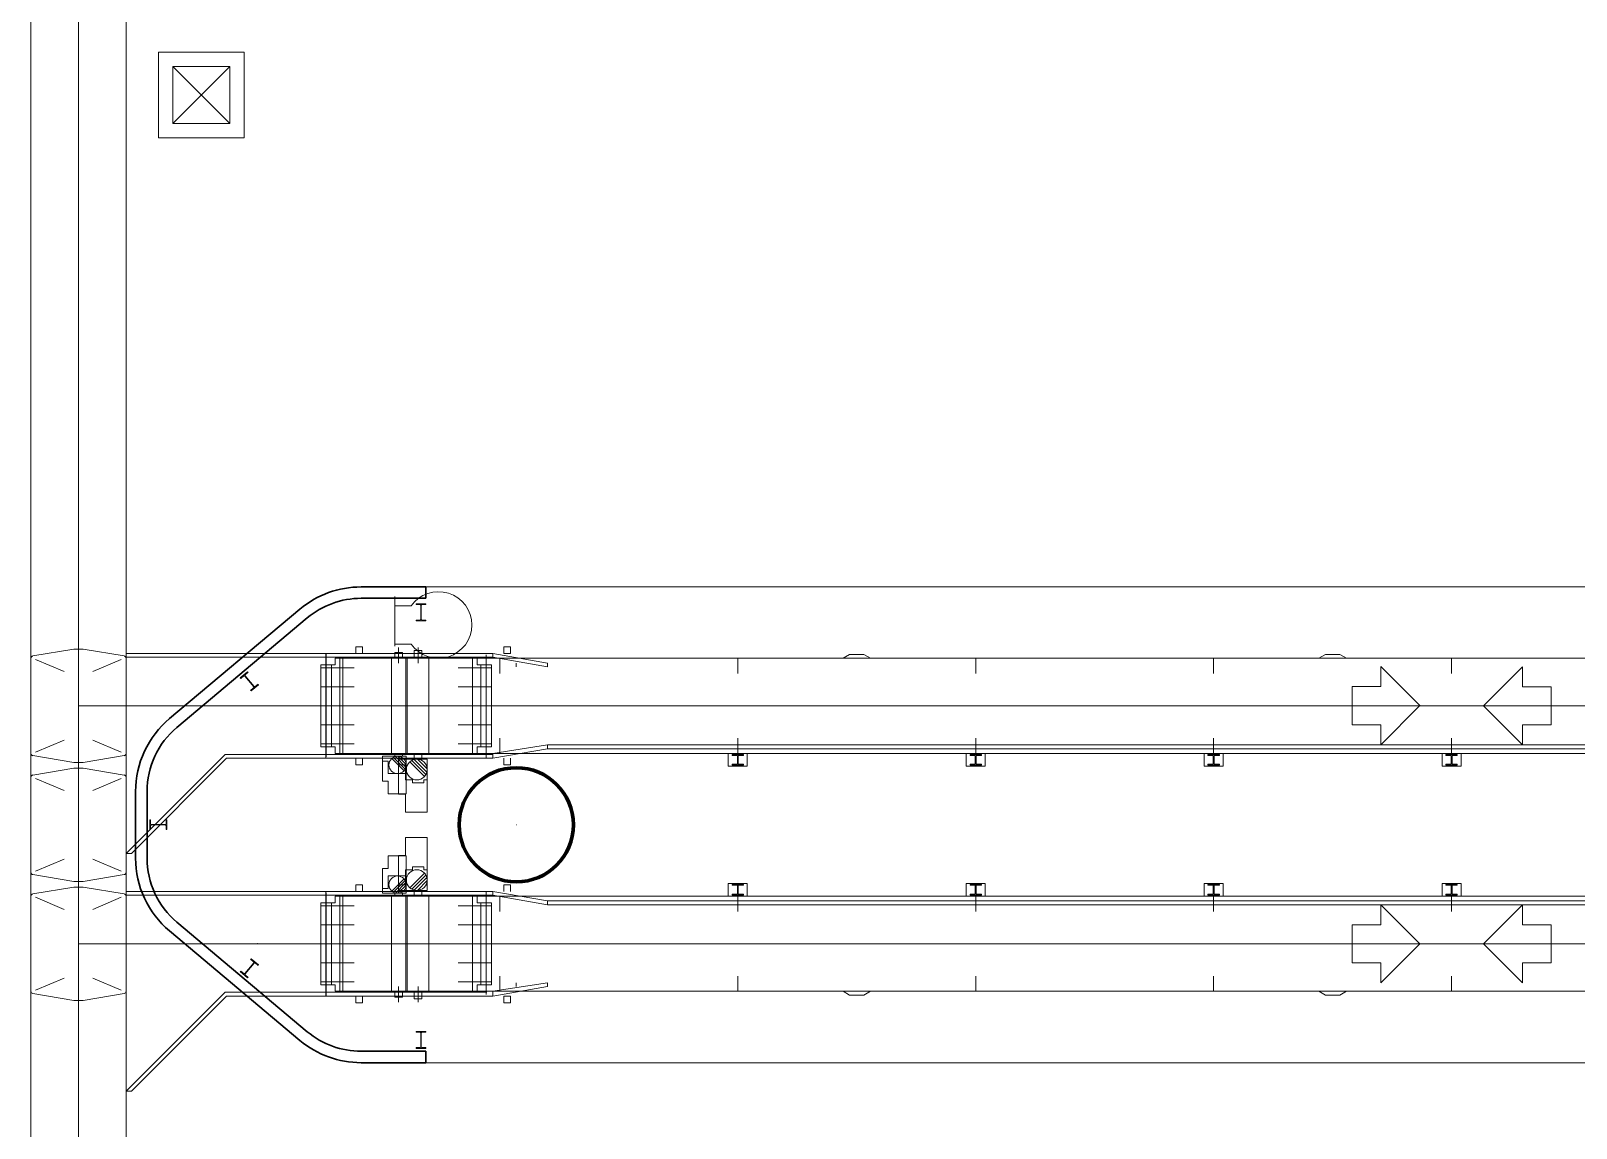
# Model space of a CAD drawing. Header units: metres. Extents: x 1807 to 3745, y 842 to 1968.
# Drawn here: x 3444.9 to 3461.14, y 1328.81 to 1340.34 of the extents above; entities that cross this region are included whole.
import ezdxf

# ---------------------------------------------------------------- set-up
doc = ezdxf.new("R2010")
doc.units = ezdxf.units.M
doc.header["$MEASUREMENT"] = 0
doc.layers.add('Level 1', color=7, linetype='Continuous', lineweight=0)

msp = doc.modelspace()

# ---------------------------------------------------------------- linework, layer by layer
at = {"layer": 'Level 1', "color": 7, "linetype": 'Continuous', "lineweight": 0}
for p, q in [((3444.9, 1265.482), (3444.9, 1396.541)), ((3445.9, 1265.482), (3445.9, 1396.541)), ((3447.14, 1340.12), (3446.24, 1340.12)), ((3446.24, 1340.12), (3446.24, 1339.22)), ((3447.14, 1339.22), (3447.14, 1340.12)), ((3446.39, 1339.37), (3446.99, 1339.97)), ((3446.99, 1339.37), (3446.39, 1339.97)), ((3446.24, 1339.22), (3447.14, 1339.22)), ((3448.37, 1334.5), (3473.73, 1334.5)), ((3446.357, 1333.116), (3447.727, 1334.266)), ((3445.35, 1333.845), (3444.921, 1333.774)), ((3445.45, 1333.845), (3445.35, 1333.845)), ((3445.45, 1333.845), (3445.879, 1333.774)), ((3448.315, 1333.8), (3448.315, 1333.87)), ((3448.315, 1333.87), (3448.385, 1333.87)), ((3448.385, 1333.8), (3448.385, 1333.87)), ((3448.928, 1333.83), (3448.928, 1333.76)), ((3448.928, 1333.83), (3449.008, 1333.83)), ((3449.008, 1333.83), (3449.008, 1333.76)), ((3449.868, 1333.8), (3449.868, 1333.87)), ((3449.868, 1333.87), (3449.938, 1333.87)), ((3449.938, 1333.8), (3449.938, 1333.87)), ((3444.9, 1333.749), (3444.9, 1332.751)), ((3444.95, 1333.738), (3445.25, 1333.611)), ((3445.85, 1333.738), (3445.55, 1333.611)), ((3447.28, 1333.8), (3445.9, 1333.8)), ((3447.28, 1333.76), (3445.9, 1333.76)), ((3445.9, 1333.749), (3445.9, 1332.751)), ((3445.9, 1333.749), (3445.9, 1332.751)), ((3448, 1333.8), (3447.28, 1333.8)), ((3448, 1333.76), (3447.28, 1333.76)), ((3447.947, 1333.68), (3447.947, 1332.82)), ((3447.947, 1333.68), (3448.097, 1333.68)), ((3448, 1333.8), (3449.754, 1333.8)), ((3448, 1333.8), (3448, 1332.7)), ((3448, 1333.76), (3449.754, 1333.76)), ((3448.097, 1333.75), (3448.147, 1333.75)), ((3448.097, 1333.68), (3448.097, 1333.75)), ((3473.953, 1333.75), (3448.147, 1333.75)), ((3448.17, 1333.75), (3449.562, 1333.75)), ((3448.689, 1333.76), (3448.839, 1333.76)), ((3448.724, 1333.81), (3448.804, 1333.81)), ((3448.724, 1333.81), (3448.724, 1333.76)), ((3448.804, 1333.81), (3448.804, 1333.76)), ((3448.868, 1333.76), (3449.068, 1333.76)), ((3449.589, 1333.75), (3449.539, 1333.75)), ((3449.589, 1333.68), (3449.589, 1333.75)), ((3449.739, 1333.68), (3449.589, 1333.68)), ((3449.739, 1332.82), (3449.739, 1333.68)), ((3449.754, 1333.76), (3449.754, 1333.8)), ((3450.328, 1333.7), (3449.754, 1333.8)), ((3449.754, 1333.76), (3450.328, 1333.66)), ((3449.828, 1333.75), (3449.828, 1333.59)), ((3449.868, 1333.8), (3449.938, 1333.8)), ((3449.998, 1333.7), (3449.998, 1333.66)), ((3450.328, 1333.66), (3450.328, 1333.7)), ((3452.328, 1333.75), (3452.328, 1333.59)), ((3453.434, 1333.75), (3453.503, 1333.79)), ((3453.653, 1333.79), (3453.503, 1333.79)), ((3453.653, 1333.79), (3453.723, 1333.75)), ((3454.828, 1333.75), (3454.828, 1333.59)), ((3457.328, 1333.75), (3457.328, 1333.59)), ((3458.434, 1333.75), (3458.503, 1333.79)), ((3458.653, 1333.79), (3458.503, 1333.79)), ((3458.653, 1333.79), (3458.723, 1333.75)), ((3459.084, 1333.662), (3459.494, 1333.252)), ((3459.084, 1333.452), (3459.084, 1333.662)), ((3459.828, 1333.75), (3459.828, 1333.59)), ((3447.947, 1333.65), (3448.297, 1333.65)), ((3449.739, 1333.65), (3449.389, 1333.65)), ((3447.947, 1333.45), (3448.297, 1333.45)), ((3449.739, 1333.45), (3449.389, 1333.45)), ((3458.784, 1333.052), (3458.784, 1333.452)), ((3458.784, 1333.452), (3459.084, 1333.452)), ((3445.399, 1333.249), (3445.401, 1333.251)), ((3445.399, 1333.251), (3445.401, 1333.249)), ((3445.399, 1333.251), (3445.401, 1333.249)), ((3445.401, 1333.251), (3445.399, 1333.249)), ((3447.279, 1333.249), (3447.281, 1333.251)), ((3447.279, 1333.251), (3447.281, 1333.249)), ((3447.947, 1333.25), (3448.297, 1333.25)), ((3449.739, 1333.25), (3449.389, 1333.25)), ((3459.084, 1332.842), (3459.494, 1333.252)), ((3447.947, 1333.05), (3448.297, 1333.05)), ((3449.739, 1333.05), (3449.389, 1333.05)), ((3458.784, 1333.052), (3459.084, 1333.052)), ((3459.084, 1332.842), (3459.084, 1333.052)), ((3444.95, 1332.762), (3445.25, 1332.889)), ((3445.85, 1332.762), (3445.55, 1332.889)), ((3447.947, 1332.85), (3448.297, 1332.85)), ((3449.739, 1332.85), (3449.389, 1332.85)), ((3449.828, 1332.91), (3449.828, 1332.75)), ((3452.328, 1332.91), (3452.328, 1332.75)), ((3454.828, 1332.91), (3454.828, 1332.75)), ((3457.328, 1332.91), (3457.328, 1332.75)), ((3459.828, 1332.91), (3459.828, 1332.75)), ((3445.35, 1332.655), (3444.921, 1332.727)), ((3445.45, 1332.655), (3445.879, 1332.727)), ((3446.94, 1332.74), (3445.9, 1331.7)), ((3446.957, 1332.7), (3445.957, 1331.7)), ((3447.28, 1332.74), (3446.94, 1332.74)), ((3447.28, 1332.7), (3446.957, 1332.7)), ((3448, 1332.74), (3447.28, 1332.74)), ((3448, 1332.7), (3447.28, 1332.7)), ((3447.947, 1332.82), (3448.097, 1332.82)), ((3448, 1332.74), (3449.754, 1332.74)), ((3448, 1332.7), (3449.754, 1332.7)), ((3448.097, 1332.82), (3448.097, 1332.75)), ((3448.097, 1332.75), (3448.147, 1332.75)), ((3448.147, 1332.75), (3449.562, 1332.75)), ((3448.315, 1332.7), (3448.315, 1332.63)), ((3448.385, 1332.7), (3448.385, 1332.63)), ((3448.844, 1332.72), (3448.594, 1332.72)), ((3448.594, 1332.72), (3448.594, 1332.67)), ((3448.689, 1332.74), (3448.839, 1332.74)), ((3448.821, 1332.568), (3448.692, 1332.697)), ((3448.833, 1332.586), (3448.709, 1332.709)), ((3448.724, 1332.74), (3448.724, 1332.72)), ((3448.841, 1332.607), (3448.73, 1332.717)), ((3448.844, 1332.634), (3448.757, 1332.72)), ((3449.064, 1332.69), (3448.764, 1332.69)), ((3448.764, 1332.69), (3448.764, 1332.63)), ((3448.804, 1332.74), (3448.804, 1332.72)), ((3448.844, 1332.72), (3448.844, 1332.538)), ((3448.868, 1332.74), (3449.068, 1332.74)), ((3448.928, 1332.74), (3448.928, 1332.69)), ((3449.064, 1332.587), (3448.961, 1332.69)), ((3449.008, 1332.74), (3449.008, 1332.69)), ((3449.064, 1332.69), (3449.064, 1332.472)), ((3449.589, 1332.75), (3449.539, 1332.75)), ((3449.739, 1332.82), (3449.589, 1332.82)), ((3449.589, 1332.82), (3449.589, 1332.75)), ((3473.953, 1332.75), (3449.589, 1332.75)), ((3450.328, 1332.84), (3449.754, 1332.75)), ((3449.754, 1332.7), (3450.328, 1332.8)), ((3449.754, 1332.7), (3449.754, 1332.75)), ((3449.868, 1332.7), (3449.868, 1332.63)), ((3449.938, 1332.7), (3449.938, 1332.63)), ((3469.918, 1332.84), (3450.328, 1332.84)), ((3450.328, 1332.8), (3450.328, 1332.84)), ((3469.328, 1332.8), (3450.328, 1332.8)), ((3452.228, 1332.616), (3452.228, 1332.75)), ((3452.228, 1332.75), (3452.428, 1332.75)), ((3452.268, 1332.74), (3452.388, 1332.74)), ((3452.268, 1332.74), (3452.268, 1332.73)), ((3452.268, 1332.73), (3452.323, 1332.73)), ((3452.288, 1332.75), (3452.288, 1332.74)), ((3452.323, 1332.73), (3452.323, 1332.636)), ((3452.333, 1332.73), (3452.388, 1332.73)), ((3452.333, 1332.73), (3452.333, 1332.636)), ((3452.368, 1332.75), (3452.368, 1332.74)), ((3452.388, 1332.74), (3452.388, 1332.73)), ((3452.428, 1332.616), (3452.428, 1332.75)), ((3454.728, 1332.616), (3454.728, 1332.75)), ((3454.728, 1332.75), (3454.928, 1332.75)), ((3454.768, 1332.74), (3454.888, 1332.74)), ((3454.768, 1332.74), (3454.768, 1332.73)), ((3454.768, 1332.73), (3454.823, 1332.73)), ((3454.788, 1332.75), (3454.788, 1332.74)), ((3454.823, 1332.73), (3454.823, 1332.636)), ((3454.833, 1332.73), (3454.888, 1332.73)), ((3454.833, 1332.73), (3454.833, 1332.636)), ((3454.868, 1332.75), (3454.868, 1332.74)), ((3454.888, 1332.74), (3454.888, 1332.73)), ((3454.928, 1332.616), (3454.928, 1332.75)), ((3457.228, 1332.616), (3457.228, 1332.75)), ((3457.228, 1332.75), (3457.428, 1332.75)), ((3457.268, 1332.74), (3457.388, 1332.74)), ((3457.268, 1332.74), (3457.268, 1332.73)), ((3457.268, 1332.73), (3457.323, 1332.73)), ((3457.288, 1332.75), (3457.288, 1332.74)), ((3457.323, 1332.73), (3457.323, 1332.636)), ((3457.333, 1332.73), (3457.388, 1332.73)), ((3457.333, 1332.73), (3457.333, 1332.636)), ((3457.368, 1332.75), (3457.368, 1332.74)), ((3457.388, 1332.74), (3457.388, 1332.73)), ((3457.428, 1332.616), (3457.428, 1332.75)), ((3459.728, 1332.616), (3459.728, 1332.75)), ((3459.728, 1332.75), (3459.928, 1332.75)), ((3459.768, 1332.74), (3459.888, 1332.74)), ((3459.768, 1332.74), (3459.768, 1332.73)), ((3459.768, 1332.73), (3459.823, 1332.73)), ((3459.788, 1332.75), (3459.788, 1332.74)), ((3459.823, 1332.73), (3459.823, 1332.636)), ((3459.833, 1332.73), (3459.888, 1332.73)), ((3459.833, 1332.73), (3459.833, 1332.636)), ((3459.868, 1332.75), (3459.868, 1332.74)), ((3459.888, 1332.74), (3459.888, 1332.73)), ((3459.928, 1332.616), (3459.928, 1332.75)), ((3445.35, 1332.595), (3444.921, 1332.523)), ((3445.45, 1332.655), (3445.35, 1332.655)), ((3445.45, 1332.595), (3445.35, 1332.595)), ((3445.399, 1332.626), (3445.401, 1332.624)), ((3445.401, 1332.626), (3445.399, 1332.624)), ((3445.45, 1332.595), (3445.879, 1332.523)), ((3448.315, 1332.63), (3448.385, 1332.63)), ((3448.654, 1332.67), (3448.594, 1332.67)), ((3448.654, 1332.67), (3448.654, 1332.538)), ((3448.844, 1332.538), (3448.654, 1332.538)), ((3448.836, 1332.63), (3448.764, 1332.63)), ((3448.836, 1332.63), (3448.836, 1332.472)), ((3449.037, 1332.508), (3448.882, 1332.663)), ((3449.051, 1332.529), (3448.903, 1332.677)), ((3449.061, 1332.554), (3448.928, 1332.687)), ((3449.868, 1332.63), (3449.938, 1332.63)), ((3452.228, 1332.616), (3452.428, 1332.616)), ((3452.268, 1332.636), (3452.268, 1332.626)), ((3452.268, 1332.636), (3452.323, 1332.636)), ((3452.268, 1332.626), (3452.388, 1332.626)), ((3452.333, 1332.636), (3452.388, 1332.636)), ((3452.388, 1332.636), (3452.388, 1332.626)), ((3454.728, 1332.616), (3454.928, 1332.616)), ((3454.768, 1332.636), (3454.768, 1332.626)), ((3454.768, 1332.636), (3454.823, 1332.636)), ((3454.768, 1332.626), (3454.888, 1332.626)), ((3454.833, 1332.636), (3454.888, 1332.636)), ((3454.888, 1332.636), (3454.888, 1332.626)), ((3457.228, 1332.616), (3457.428, 1332.616)), ((3457.268, 1332.636), (3457.268, 1332.626)), ((3457.268, 1332.636), (3457.323, 1332.636)), ((3457.268, 1332.626), (3457.388, 1332.626)), ((3457.333, 1332.636), (3457.388, 1332.636)), ((3457.388, 1332.636), (3457.388, 1332.626)), ((3459.728, 1332.616), (3459.928, 1332.616)), ((3459.768, 1332.636), (3459.768, 1332.626)), ((3459.768, 1332.636), (3459.823, 1332.636)), ((3459.768, 1332.626), (3459.888, 1332.626)), ((3459.833, 1332.636), (3459.888, 1332.636)), ((3459.888, 1332.636), (3459.888, 1332.626)), ((3444.9, 1332.499), (3444.9, 1331.501)), ((3444.95, 1332.488), (3445.25, 1332.361)), ((3445.85, 1332.488), (3445.55, 1332.361)), ((3445.9, 1332.499), (3445.9, 1331.501)), ((3445.9, 1332.499), (3445.9, 1331.501)), ((3448.908, 1332.472), (3448.836, 1332.472)), ((3448.908, 1332.472), (3448.908, 1332.442)), ((3449.028, 1332.442), (3448.908, 1332.442)), ((3449.064, 1332.472), (3449.028, 1332.472)), ((3449.028, 1332.472), (3449.028, 1332.442)), ((3446, 1331.65), (3446, 1332.35)), ((3445.399, 1332.001), (3445.401, 1331.999)), ((3445.401, 1332.001), (3445.399, 1331.999)), ((3449.999, 1331.999), (3450.001, 1332.001)), ((3449.999, 1332.001), (3450.001, 1331.999)), ((3444.95, 1331.512), (3445.25, 1331.639)), ((3445.85, 1331.512), (3445.55, 1331.639)), ((3445.957, 1331.7), (3445.9, 1331.7)), ((3449.028, 1331.558), (3448.908, 1331.558)), ((3448.908, 1331.528), (3448.908, 1331.558)), ((3449.028, 1331.528), (3449.028, 1331.558)), ((3445.35, 1331.405), (3444.921, 1331.477)), ((3445.45, 1331.405), (3445.35, 1331.405)), ((3445.45, 1331.405), (3445.879, 1331.477)), ((3448.844, 1331.462), (3448.654, 1331.462)), ((3448.654, 1331.33), (3448.654, 1331.462)), ((3448.821, 1331.432), (3448.692, 1331.303)), ((3448.833, 1331.415), (3448.709, 1331.291)), ((3448.841, 1331.393), (3448.73, 1331.283)), ((3448.836, 1331.37), (3448.836, 1331.528)), ((3448.908, 1331.528), (3448.836, 1331.528)), ((3448.844, 1331.28), (3448.844, 1331.462)), ((3449.037, 1331.492), (3448.882, 1331.338)), ((3449.051, 1331.471), (3448.903, 1331.323)), ((3449.061, 1331.446), (3448.928, 1331.313)), ((3449.064, 1331.413), (3448.961, 1331.31)), ((3449.064, 1331.528), (3449.028, 1331.528)), ((3449.064, 1331.31), (3449.064, 1331.528)), ((3444.9, 1331.249), (3444.9, 1330.251)), ((3445.35, 1331.345), (3444.921, 1331.273)), ((3444.95, 1331.238), (3445.25, 1331.111)), ((3445.45, 1331.345), (3445.35, 1331.345)), ((3445.399, 1331.376), (3445.401, 1331.374)), ((3445.401, 1331.376), (3445.399, 1331.374)), ((3445.45, 1331.345), (3445.879, 1331.273)), ((3445.85, 1331.238), (3445.55, 1331.111)), ((3447.28, 1331.3), (3445.9, 1331.3)), ((3447.28, 1331.26), (3445.9, 1331.26)), ((3445.9, 1331.249), (3445.9, 1330.251)), ((3445.9, 1331.249), (3445.9, 1330.251)), ((3448, 1331.3), (3447.28, 1331.3)), ((3448, 1331.26), (3447.28, 1331.26)), ((3448, 1331.3), (3449.754, 1331.3)), ((3448, 1331.3), (3448, 1330.2)), ((3448, 1331.26), (3449.754, 1331.26)), ((3448.097, 1331.25), (3448.147, 1331.25)), ((3448.097, 1331.18), (3448.097, 1331.25)), ((3473.953, 1331.25), (3448.147, 1331.25)), ((3448.315, 1331.3), (3448.315, 1331.37)), ((3448.315, 1331.37), (3448.385, 1331.37)), ((3448.385, 1331.3), (3448.385, 1331.37)), ((3448.654, 1331.33), (3448.594, 1331.33)), ((3448.594, 1331.28), (3448.594, 1331.33)), ((3448.844, 1331.28), (3448.594, 1331.28)), ((3448.689, 1331.26), (3448.839, 1331.26)), ((3448.724, 1331.26), (3448.724, 1331.28)), ((3448.844, 1331.367), (3448.757, 1331.28)), ((3448.836, 1331.37), (3448.764, 1331.37)), ((3448.764, 1331.31), (3448.764, 1331.37)), ((3449.064, 1331.31), (3448.764, 1331.31)), ((3448.804, 1331.26), (3448.804, 1331.28)), ((3448.868, 1331.26), (3449.068, 1331.26)), ((3448.928, 1331.26), (3448.928, 1331.31)), ((3449.008, 1331.26), (3449.008, 1331.31)), ((3449.589, 1331.25), (3449.539, 1331.25)), ((3449.589, 1331.18), (3449.589, 1331.25)), ((3449.754, 1331.26), (3449.754, 1331.3)), ((3450.328, 1331.2), (3449.754, 1331.3)), ((3449.754, 1331.26), (3450.328, 1331.16)), ((3449.828, 1331.09), (3449.828, 1331.25)), ((3449.868, 1331.3), (3449.868, 1331.37)), ((3449.868, 1331.37), (3449.938, 1331.37)), ((3449.938, 1331.3), (3449.938, 1331.37)), ((3452.228, 1331.384), (3452.228, 1331.25)), ((3452.228, 1331.384), (3452.428, 1331.384)), ((3452.228, 1331.25), (3452.428, 1331.25)), ((3452.268, 1331.374), (3452.388, 1331.374)), ((3452.268, 1331.364), (3452.268, 1331.374)), ((3452.268, 1331.364), (3452.323, 1331.364)), ((3452.268, 1331.27), (3452.323, 1331.27)), ((3452.268, 1331.26), (3452.268, 1331.27)), ((3452.268, 1331.26), (3452.388, 1331.26)), ((3452.288, 1331.25), (3452.288, 1331.26)), ((3452.323, 1331.27), (3452.323, 1331.364)), ((3452.328, 1331.09), (3452.328, 1331.25)), ((3452.333, 1331.364), (3452.388, 1331.364)), ((3452.333, 1331.27), (3452.333, 1331.364)), ((3452.333, 1331.27), (3452.388, 1331.27)), ((3452.368, 1331.25), (3452.368, 1331.26)), ((3452.388, 1331.364), (3452.388, 1331.374)), ((3452.388, 1331.26), (3452.388, 1331.27)), ((3452.428, 1331.384), (3452.428, 1331.25)), ((3454.728, 1331.384), (3454.728, 1331.25)), ((3454.728, 1331.384), (3454.928, 1331.384)), ((3454.728, 1331.25), (3454.928, 1331.25)), ((3454.768, 1331.374), (3454.888, 1331.374)), ((3454.768, 1331.364), (3454.768, 1331.374)), ((3454.768, 1331.364), (3454.823, 1331.364)), ((3454.768, 1331.27), (3454.823, 1331.27)), ((3454.768, 1331.26), (3454.768, 1331.27)), ((3454.768, 1331.26), (3454.888, 1331.26)), ((3454.788, 1331.25), (3454.788, 1331.26)), ((3454.823, 1331.27), (3454.823, 1331.364)), ((3454.828, 1331.09), (3454.828, 1331.25)), ((3454.833, 1331.364), (3454.888, 1331.364)), ((3454.833, 1331.27), (3454.833, 1331.364)), ((3454.833, 1331.27), (3454.888, 1331.27)), ((3454.868, 1331.25), (3454.868, 1331.26)), ((3454.888, 1331.364), (3454.888, 1331.374)), ((3454.888, 1331.26), (3454.888, 1331.27)), ((3454.928, 1331.384), (3454.928, 1331.25)), ((3457.228, 1331.384), (3457.228, 1331.25)), ((3457.228, 1331.384), (3457.428, 1331.384)), ((3457.228, 1331.25), (3457.428, 1331.25)), ((3457.268, 1331.374), (3457.388, 1331.374)), ((3457.268, 1331.364), (3457.268, 1331.374)), ((3457.268, 1331.364), (3457.323, 1331.364)), ((3457.268, 1331.27), (3457.323, 1331.27)), ((3457.268, 1331.26), (3457.268, 1331.27)), ((3457.268, 1331.26), (3457.388, 1331.26)), ((3457.288, 1331.25), (3457.288, 1331.26)), ((3457.323, 1331.27), (3457.323, 1331.364)), ((3457.328, 1331.09), (3457.328, 1331.25)), ((3457.333, 1331.364), (3457.388, 1331.364)), ((3457.333, 1331.27), (3457.333, 1331.364)), ((3457.333, 1331.27), (3457.388, 1331.27)), ((3457.368, 1331.25), (3457.368, 1331.26)), ((3457.388, 1331.364), (3457.388, 1331.374)), ((3457.388, 1331.26), (3457.388, 1331.27)), ((3457.428, 1331.384), (3457.428, 1331.25)), ((3459.728, 1331.384), (3459.728, 1331.25)), ((3459.728, 1331.384), (3459.928, 1331.384)), ((3459.728, 1331.25), (3459.928, 1331.25)), ((3459.768, 1331.374), (3459.888, 1331.374)), ((3459.768, 1331.364), (3459.768, 1331.374)), ((3459.768, 1331.364), (3459.823, 1331.364)), ((3459.768, 1331.27), (3459.823, 1331.27)), ((3459.768, 1331.26), (3459.768, 1331.27)), ((3459.768, 1331.26), (3459.888, 1331.26)), ((3459.788, 1331.25), (3459.788, 1331.26)), ((3459.823, 1331.27), (3459.823, 1331.364)), ((3459.828, 1331.09), (3459.828, 1331.25)), ((3459.833, 1331.364), (3459.888, 1331.364)), ((3459.833, 1331.27), (3459.833, 1331.364)), ((3459.833, 1331.27), (3459.888, 1331.27)), ((3459.868, 1331.25), (3459.868, 1331.26)), ((3459.888, 1331.364), (3459.888, 1331.374)), ((3459.888, 1331.26), (3459.888, 1331.27)), ((3459.928, 1331.384), (3459.928, 1331.25)), ((3447.947, 1330.32), (3447.947, 1331.18)), ((3447.947, 1331.18), (3448.097, 1331.18)), ((3447.947, 1331.15), (3448.297, 1331.15)), ((3449.739, 1331.15), (3449.389, 1331.15)), ((3449.739, 1331.18), (3449.589, 1331.18)), ((3449.739, 1331.18), (3449.739, 1330.32)), ((3469.328, 1331.2), (3450.328, 1331.2)), ((3450.328, 1331.16), (3450.328, 1331.2)), ((3469.918, 1331.16), (3450.328, 1331.16)), ((3459.084, 1331.158), (3459.494, 1330.748)), ((3459.084, 1331.158), (3459.084, 1330.948)), ((3447.947, 1330.95), (3448.297, 1330.95)), ((3449.739, 1330.95), (3449.389, 1330.95)), ((3458.784, 1330.948), (3458.784, 1330.548)), ((3458.784, 1330.948), (3459.084, 1330.948)), ((3445.399, 1330.749), (3445.401, 1330.751)), ((3445.399, 1330.751), (3445.401, 1330.749)), ((3445.399, 1330.751), (3445.401, 1330.749)), ((3445.401, 1330.751), (3445.399, 1330.749)), ((3447.727, 1329.734), (3446.357, 1330.884)), ((3447.279, 1330.749), (3447.281, 1330.751)), ((3447.279, 1330.751), (3447.281, 1330.749)), ((3447.947, 1330.75), (3448.297, 1330.75)), ((3449.739, 1330.75), (3449.389, 1330.75)), ((3459.084, 1330.338), (3459.494, 1330.748)), ((3447.947, 1330.55), (3448.297, 1330.55)), ((3449.739, 1330.55), (3449.389, 1330.55)), ((3458.784, 1330.548), (3459.084, 1330.548)), ((3459.084, 1330.548), (3459.084, 1330.338)), ((3444.95, 1330.262), (3445.25, 1330.389)), ((3445.85, 1330.262), (3445.55, 1330.389)), ((3447.947, 1330.35), (3448.297, 1330.35)), ((3447.947, 1330.32), (3448.097, 1330.32)), ((3448.097, 1330.32), (3448.097, 1330.25)), ((3449.739, 1330.35), (3449.389, 1330.35)), ((3449.739, 1330.32), (3449.589, 1330.32)), ((3449.589, 1330.32), (3449.589, 1330.25)), ((3450.328, 1330.34), (3449.754, 1330.25)), ((3449.754, 1330.2), (3450.328, 1330.3)), ((3449.828, 1330.25), (3449.828, 1330.41)), ((3449.998, 1330.3), (3449.998, 1330.34)), ((3450.328, 1330.3), (3450.328, 1330.34)), ((3452.328, 1330.25), (3452.328, 1330.41)), ((3454.828, 1330.25), (3454.828, 1330.41)), ((3457.328, 1330.25), (3457.328, 1330.41)), ((3459.828, 1330.25), (3459.828, 1330.41)), ((3445.35, 1330.155), (3444.921, 1330.227)), ((3445.45, 1330.155), (3445.35, 1330.155)), ((3445.399, 1330.126), (3445.401, 1330.124)), ((3445.401, 1330.126), (3445.399, 1330.124)), ((3445.45, 1330.155), (3445.879, 1330.227)), ((3446.94, 1330.24), (3445.9, 1329.2)), ((3446.957, 1330.2), (3445.957, 1329.2)), ((3447.28, 1330.24), (3446.94, 1330.24)), ((3447.28, 1330.2), (3446.957, 1330.2)), ((3448, 1330.24), (3447.28, 1330.24)), ((3448, 1330.2), (3447.28, 1330.2)), ((3448, 1330.24), (3449.69, 1330.24)), ((3448, 1330.2), (3449.754, 1330.2)), ((3448.097, 1330.25), (3448.147, 1330.25)), ((3473.953, 1330.25), (3448.147, 1330.25)), ((3448.315, 1330.2), (3448.315, 1330.13)), ((3448.315, 1330.13), (3448.385, 1330.13)), ((3448.385, 1330.2), (3448.385, 1330.13)), ((3448.689, 1330.24), (3448.839, 1330.24)), ((3448.724, 1330.19), (3448.724, 1330.24)), ((3448.724, 1330.19), (3448.804, 1330.19)), ((3448.804, 1330.19), (3448.804, 1330.24)), ((3448.868, 1330.24), (3449.068, 1330.24)), ((3448.928, 1330.17), (3448.928, 1330.24)), ((3448.928, 1330.17), (3449.008, 1330.17)), ((3449.008, 1330.17), (3449.008, 1330.24)), ((3449.589, 1330.25), (3449.539, 1330.25)), ((3449.754, 1330.2), (3449.754, 1330.25)), ((3449.868, 1330.2), (3449.938, 1330.2)), ((3449.868, 1330.2), (3449.868, 1330.13)), ((3449.868, 1330.13), (3449.938, 1330.13)), ((3449.938, 1330.2), (3449.938, 1330.13)), ((3453.434, 1330.25), (3453.503, 1330.21)), ((3453.653, 1330.21), (3453.503, 1330.21)), ((3453.653, 1330.21), (3453.723, 1330.25)), ((3458.434, 1330.25), (3458.503, 1330.21)), ((3458.653, 1330.21), (3458.503, 1330.21)), ((3458.653, 1330.21), (3458.723, 1330.25)), ((3473.73, 1329.5), (3448.37, 1329.5)), ((3445.957, 1329.2), (3445.9, 1329.2))]:
    msp.add_line(p, q, dxfattribs=at)
at = {"layer": 'Level 1', "color": 7, "linetype": 'Continuous', "lineweight": 0, "ltscale": 4}
for p, q in [((3445.4, 1265.482), (3445.4, 1396.541)), ((3448.764, 1333.7), (3448.764, 1333.864)), ((3448.968, 1333.7), (3448.968, 1333.864)), ((3448.002, 1333.8), (3448.002, 1332.715)), ((3448.057, 1333.68), (3448.057, 1332.82)), ((3448.147, 1333.75), (3448.147, 1332.75)), ((3448.178, 1333.75), (3448.178, 1332.75)), ((3448.689, 1333.75), (3448.689, 1332.75)), ((3448.839, 1333.75), (3448.839, 1332.75)), ((3448.855, 1333.75), (3448.855, 1332.75)), ((3449.081, 1333.75), (3449.081, 1332.75)), ((3449.539, 1332.75), (3449.539, 1333.75)), ((3449.629, 1332.82), (3449.629, 1333.68)), ((3449.684, 1332.7), (3449.684, 1333.785)), ((3460.573, 1333.66), (3460.163, 1333.25)), ((3460.573, 1333.45), (3460.573, 1333.66)), ((3460.873, 1333.45), (3460.573, 1333.45)), ((3460.873, 1333.05), (3460.873, 1333.45)), ((3445.4, 1333.25), (3447.28, 1333.25)), ((3447.28, 1333.25), (3474.82, 1333.25)), ((3460.573, 1332.84), (3460.163, 1333.25)), ((3460.573, 1332.84), (3460.573, 1333.05)), ((3460.873, 1333.05), (3460.573, 1333.05)), ((3448.594, 1332.67), (3448.594, 1332.458)), ((3448.764, 1332.63), (3448.764, 1332.322)), ((3448.844, 1332.326), (3448.844, 1332.538)), ((3448.654, 1332.458), (3448.594, 1332.458)), ((3448.654, 1332.458), (3448.654, 1332.326)), ((3449.064, 1332.134), (3449.064, 1332.472)), ((3448.654, 1332.326), (3448.844, 1332.326)), ((3448.836, 1332.322), (3448.764, 1332.322)), ((3448.836, 1332.322), (3448.836, 1332.134)), ((3448.836, 1332.134), (3449.064, 1332.134)), ((3448.836, 1331.866), (3449.064, 1331.866)), ((3448.836, 1331.678), (3448.836, 1331.866)), ((3449.064, 1331.866), (3449.064, 1331.528)), ((3448.654, 1331.674), (3448.844, 1331.674)), ((3448.654, 1331.542), (3448.654, 1331.674)), ((3448.764, 1331.37), (3448.764, 1331.678)), ((3448.836, 1331.678), (3448.764, 1331.678)), ((3448.844, 1331.674), (3448.844, 1331.462)), ((3448.594, 1331.33), (3448.594, 1331.542)), ((3448.654, 1331.542), (3448.594, 1331.542)), ((3448.002, 1330.2), (3448.002, 1331.285)), ((3448.147, 1330.25), (3448.147, 1331.25)), ((3448.178, 1330.25), (3448.178, 1331.25)), ((3448.689, 1330.25), (3448.689, 1331.25)), ((3448.839, 1330.25), (3448.839, 1331.25)), ((3448.855, 1330.25), (3448.855, 1331.25)), ((3449.081, 1330.25), (3449.081, 1331.25)), ((3449.539, 1331.25), (3449.539, 1330.25)), ((3449.684, 1331.3), (3449.684, 1330.215)), ((3448.057, 1330.32), (3448.057, 1331.18)), ((3449.629, 1331.18), (3449.629, 1330.32)), ((3460.573, 1331.16), (3460.163, 1330.75)), ((3460.573, 1331.16), (3460.573, 1330.95)), ((3460.873, 1330.95), (3460.573, 1330.95)), ((3460.873, 1330.95), (3460.873, 1330.55)), ((3445.4, 1330.75), (3447.28, 1330.75)), ((3447.28, 1330.75), (3474.82, 1330.75)), ((3460.573, 1330.34), (3460.163, 1330.75)), ((3460.573, 1330.55), (3460.573, 1330.34)), ((3460.873, 1330.55), (3460.573, 1330.55)), ((3448.764, 1330.3), (3448.764, 1330.136)), ((3448.968, 1330.3), (3448.968, 1330.136))]:
    msp.add_line(p, q, dxfattribs=at)
at = {"layer": 'Level 1', "color": 7, "linetype": 'Continuous', "lineweight": 13}
for p, q in [((3446.99, 1339.97), (3446.39, 1339.97)), ((3446.39, 1339.97), (3446.39, 1339.37)), ((3446.99, 1339.37), (3446.99, 1339.97)), ((3446.39, 1339.37), (3446.99, 1339.37)), ((3448.723, 1334.3), (3448.723, 1334.4)), ((3448.723, 1334.4), (3448.723, 1333.877)), ((3448.949, 1334.322), (3449.05, 1334.322)), ((3448.949, 1334.314), (3448.949, 1334.322)), ((3448.989, 1334.314), (3448.949, 1334.314)), ((3449.05, 1334.314), (3449.009, 1334.314)), ((3449.05, 1334.322), (3449.05, 1334.314)), ((3448.896, 1334.3), (3448.723, 1334.3)), ((3448.949, 1334.144), (3448.949, 1334.152)), ((3448.949, 1334.152), (3448.989, 1334.152)), ((3448.997, 1334.16), (3448.997, 1334.307)), ((3449.002, 1334.307), (3449.002, 1334.16)), ((3449.009, 1334.152), (3449.05, 1334.152)), ((3449.05, 1334.152), (3449.05, 1334.144)), ((3449.05, 1334.144), (3448.949, 1334.144)), ((3448.723, 1333.9), (3448.896, 1333.9)), ((3447.177, 1333.609), (3447.1, 1333.543)), ((3447.1, 1333.543), (3447.105, 1333.537)), ((3447.105, 1333.537), (3447.136, 1333.564)), ((3447.147, 1333.563), (3447.241, 1333.45)), ((3447.245, 1333.453), (3447.15, 1333.566)), ((3447.151, 1333.576), (3447.183, 1333.603)), ((3447.183, 1333.603), (3447.177, 1333.609)), ((3447.24, 1333.439), (3447.209, 1333.413)), ((3447.209, 1333.413), (3447.214, 1333.407)), ((3447.214, 1333.407), (3447.292, 1333.472)), ((3447.287, 1333.479), (3447.255, 1333.452)), ((3447.292, 1333.472), (3447.287, 1333.479)), ((3446.15, 1331.949), (3446.15, 1332.051)), ((3446.15, 1332.051), (3446.158, 1332.051)), ((3446.158, 1332.051), (3446.158, 1332.01)), ((3446.32, 1332.01), (3446.32, 1332.051)), ((3446.32, 1332.051), (3446.328, 1332.051)), ((3446.328, 1332.051), (3446.328, 1331.949)), ((3446.158, 1331.949), (3446.15, 1331.949)), ((3446.158, 1331.99), (3446.158, 1331.949)), ((3446.166, 1332.002), (3446.312, 1332.002)), ((3446.312, 1331.998), (3446.166, 1331.998)), ((3446.32, 1331.949), (3446.32, 1331.99)), ((3446.328, 1331.949), (3446.32, 1331.949)), ((3447.209, 1330.587), (3447.214, 1330.593)), ((3447.24, 1330.561), (3447.209, 1330.587)), ((3447.214, 1330.593), (3447.292, 1330.528)), ((3447.1, 1330.457), (3447.105, 1330.463)), ((3447.177, 1330.391), (3447.1, 1330.457)), ((3447.105, 1330.463), (3447.136, 1330.436)), ((3447.147, 1330.437), (3447.241, 1330.55)), ((3447.245, 1330.547), (3447.15, 1330.434)), ((3447.151, 1330.424), (3447.183, 1330.397)), ((3447.287, 1330.521), (3447.255, 1330.548)), ((3447.292, 1330.528), (3447.287, 1330.521)), ((3447.183, 1330.397), (3447.177, 1330.391)), ((3448.949, 1329.82), (3448.949, 1329.828)), ((3448.949, 1329.828), (3449.05, 1329.828)), ((3448.99, 1329.82), (3448.949, 1329.82)), ((3448.997, 1329.666), (3448.997, 1329.812)), ((3449.002, 1329.812), (3449.002, 1329.666)), ((3449.05, 1329.82), (3449.009, 1329.82)), ((3449.05, 1329.828), (3449.05, 1329.82)), ((3448.949, 1329.65), (3448.949, 1329.658)), ((3448.949, 1329.658), (3448.99, 1329.658)), ((3449.05, 1329.65), (3448.949, 1329.65)), ((3449.009, 1329.658), (3449.05, 1329.658)), ((3449.05, 1329.658), (3449.05, 1329.65))]:
    msp.add_line(p, q, dxfattribs=at)
at = {"layer": 'Level 1', "color": 7, "linetype": 'Continuous', "lineweight": 30}
for p, q in [((3449.05, 1334.5), (3448.37, 1334.5)), ((3449.05, 1334.38), (3449.05, 1334.5)), ((3448.37, 1334.38), (3449.05, 1334.38)), ((3447.727, 1334.266), (3446.357, 1333.116)), ((3446.434, 1333.024), (3447.804, 1334.174)), ((3446, 1332.35), (3446, 1331.65)), ((3446.12, 1331.65), (3446.12, 1332.35)), ((3447.804, 1329.826), (3446.434, 1330.976)), ((3446.357, 1330.884), (3447.727, 1329.734)), ((3449.05, 1329.62), (3448.37, 1329.62)), ((3449.05, 1329.5), (3449.05, 1329.62)), ((3448.37, 1329.5), (3449.05, 1329.5))]:
    msp.add_line(p, q, dxfattribs=at)
at = {"layer": 'Level 1', "color": 7, "linetype": 'Continuous', "lineweight": 0}
for centre, radius in [((3448.753, 1332.629), 0.091), ((3448.955, 1332.581), 0.109), ((3448.753, 1331.371), 0.091), ((3448.955, 1331.419), 0.109)]:
    msp.add_circle(centre, radius, dxfattribs=at)
at = {"layer": 'Level 1', "color": 7, "linetype": 'Continuous', "lineweight": 70}
msp.add_circle((3450, 1332), 0.6, dxfattribs=at)
at = {"layer": 'Level 1', "color": 7, "linetype": 'Continuous', "lineweight": 0}
for centre, radius, start, end in [((3448.37, 1333.5), 1, 90, 130.0101), ((3444.925, 1333.749), 0.025, 99.4624, 180), ((3445.875, 1333.749), 0.025, 360, 80.5376), ((3447, 1332.35), 1, 130.0105, 180), ((3444.925, 1332.751), 0.025, 180, 260.5378), ((3445.875, 1332.751), 0.025, 279.4622, 360), ((3444.925, 1332.499), 0.025, 99.4624, 180), ((3445.875, 1332.499), 0.025, 360, 80.5376), ((3447, 1331.65), 1, 180, 229.9899), ((3444.925, 1331.501), 0.025, 180, 260.5378), ((3445.875, 1331.501), 0.025, 279.4622, 360), ((3444.925, 1331.249), 0.025, 99.4624, 180), ((3445.875, 1331.249), 0.025, 360, 80.5376), ((3444.925, 1330.251), 0.025, 180, 260.5378), ((3445.875, 1330.251), 0.025, 279.4622, 360), ((3448.37, 1330.5), 1, 229.9895, 270)]:
    msp.add_arc(centre, radius, start, end, dxfattribs=at)
at = {"layer": 'Level 1', "color": 7, "linetype": 'Continuous', "lineweight": 30}
for centre, radius, start, end in [((3448.37, 1333.5), 1, 90.0003, 130.0096), ((3448.37, 1333.5), 0.88, 90.0003, 130.0096), ((3447, 1332.35), 1, 130.0105, 179.9992), ((3447, 1332.35), 0.88, 130.0105, 179.9992), ((3447, 1331.65), 1, 179.9989, 229.9901), ((3447, 1331.65), 0.88, 179.9989, 229.9901), ((3448.37, 1330.5), 0.88, 229.9904, 269.9991), ((3448.37, 1330.5), 1, 229.9904, 269.9991)]:
    msp.add_arc(centre, radius, start, end, dxfattribs=at)
at = {"layer": 'Level 1', "color": 7, "linetype": 'Continuous', "lineweight": 13}
for centre, radius, start, end in [((3449.183, 1334.1), 0.35, 214.8503, 145.1497), ((3448.989, 1334.307), 0.0076, 0, 90), ((3449.009, 1334.307), 0.0076, 90, 180), ((3448.989, 1334.16), 0.0076, 270, 0), ((3449.009, 1334.16), 0.0076, 180, 270), ((3447.141, 1333.558), 0.0076, 40, 130), ((3447.156, 1333.571), 0.0076, 130, 220), ((3447.235, 1333.445), 0.0076, 310, 40), ((3447.25, 1333.458), 0.0076, 220, 310), ((3446.166, 1332.01), 0.0076, 180, 270), ((3446.166, 1331.99), 0.0076, 90, 180), ((3446.312, 1332.01), 0.0076, 270, 0), ((3446.312, 1331.99), 0.0076, 0, 90), ((3447.141, 1330.442), 0.0076, 230, 320), ((3447.156, 1330.429), 0.0076, 140, 230), ((3447.235, 1330.555), 0.0076, 320, 50), ((3447.25, 1330.542), 0.0076, 50, 140), ((3448.99, 1329.812), 0.0076, 0, 90), ((3449.009, 1329.812), 0.0076, 90, 180), ((3448.99, 1329.666), 0.0076, 270, 0), ((3449.009, 1329.666), 0.0076, 180, 270)]:
    msp.add_arc(centre, radius, start, end, dxfattribs=at)

doc.saveas('drawing.dxf')
